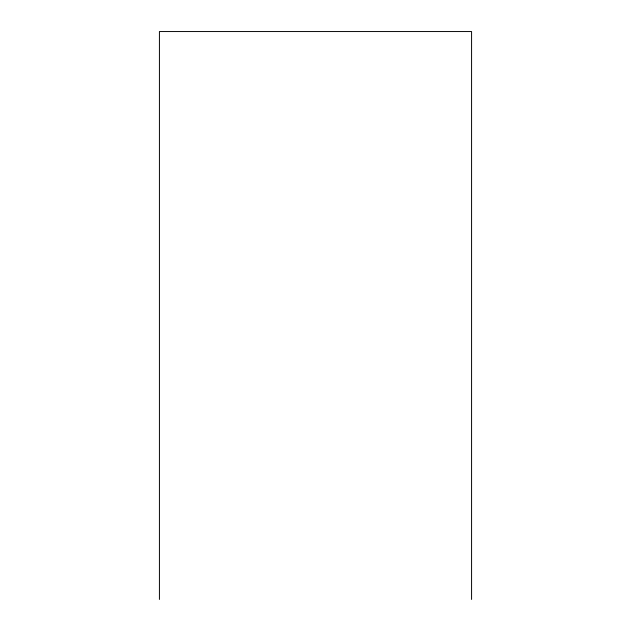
<?xml version="1.0" encoding="UTF-8"?>
<svg xmlns="http://www.w3.org/2000/svg" width="631" height="631" viewBox="0 0 631 631"><rect width="100%" height="100%" fill="white"/><g stroke="black" fill="none" stroke-linecap="round" stroke-linejoin="round"><path stroke-width="0.95" d="M471.578 599.45L471.578 31.55L159.422 31.55L159.422 599.45"/></g></svg>
